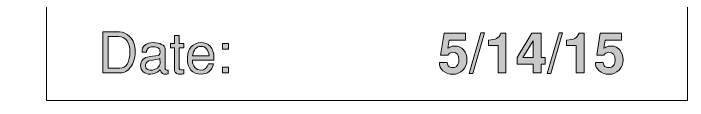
# Model space of a CAD drawing. Header units: inches. Extents: x 0.54 to 9.2, y -3.32 to -0.65.
# Drawn here: x 2.537 to 4.537, y -3.315 to -3.056 of the extents above; entities that cross this region are included whole.
import ezdxf

# ---------------------------------------------------------------- set-up
doc = ezdxf.new("R2010")
doc.units = ezdxf.units.IN
doc.header["$MEASUREMENT"] = 0
doc.layers.add('Layer 1', color=7, linetype='Continuous')

# ---------------------------------------------------------------- blocks, each defined once
blk = doc.blocks.new('block 26')
at = {"layer": 'Layer 1', "true_color": 0xed1f24}
h = blk.add_hatch(color=240, dxfattribs=at)
h.dxf.hatch_style = 2
edge = h.paths.add_edge_path()
edge.add_spline(control_points=[(2.8984, -3.1706), (2.8984, -3.189), (2.8936, -3.2043), (2.8839, -3.2164), (2.8752, -3.2271), (2.8656, -3.2324), (2.8551, -3.2324), (2.8551, -3.2324), (2.8021, -3.2324), (2.8021, -3.2324), (2.8021, -3.2324), (2.8021, -3.1109), (2.8021, -3.1109), (2.8021, -3.1109), (2.8514, -3.1109), (2.8514, -3.1109), (2.8628, -3.1109), (2.873, -3.1154), (2.8819, -3.1242), (2.8929, -3.1352), (2.8984, -3.1507), (2.8984, -3.1706)], knot_values=[0, 0, 0, 0, 1, 1, 1, 2, 2, 2, 3, 3, 3, 4, 4, 4, 5, 5, 5, 6, 6, 6, 7, 7, 7, 7], degree=3, periodic=1)
edge = h.paths.add_edge_path()
edge.add_spline(control_points=[(2.8827, -3.1706), (2.8827, -3.1558), (2.8796, -3.1444), (2.8734, -3.1363), (2.8674, -3.1286), (2.8592, -3.1247), (2.8489, -3.1247), (2.8489, -3.1247), (2.8177, -3.1247), (2.8177, -3.1247), (2.8177, -3.1247), (2.8177, -3.2186), (2.8177, -3.2186), (2.8177, -3.2186), (2.8531, -3.2186), (2.8531, -3.2186), (2.8624, -3.2186), (2.8697, -3.2141), (2.8751, -3.2051), (2.8802, -3.1964), (2.8827, -3.1849), (2.8827, -3.1706)], knot_values=[0, 0, 0, 0, 1, 1, 1, 2, 2, 2, 3, 3, 3, 4, 4, 4, 5, 5, 5, 6, 6, 6, 7, 7, 7, 7], degree=3, periodic=1)
h = blk.add_hatch(color=240, dxfattribs=at)
h.dxf.hatch_style = 2
edge = h.paths.add_edge_path()
edge.add_spline(control_points=[(3.0427, -3.2352), (3.0386, -3.236), (3.0346, -3.2364), (3.0307, -3.2364), (3.0258, -3.2364), (3.0219, -3.235), (3.0189, -3.2322), (3.0162, -3.2298), (3.0149, -3.227), (3.0149, -3.2237), (3.0149, -3.2237), (3.0149, -3.1577), (3.0149, -3.1577), (3.0149, -3.1577), (3.0027, -3.1577), (3.0027, -3.1577), (3.0027, -3.1577), (3.0027, -3.1449), (3.0027, -3.1449), (3.0027, -3.1449), (3.0149, -3.1449), (3.0149, -3.1449), (3.0149, -3.1449), (3.0149, -3.1212), (3.0149, -3.1212), (3.0149, -3.1212), (3.0289, -3.1212), (3.0289, -3.1212), (3.0289, -3.1212), (3.0289, -3.1449), (3.0289, -3.1449), (3.0289, -3.1449), (3.0427, -3.1449), (3.0427, -3.1449), (3.0427, -3.1449), (3.0427, -3.1577), (3.0427, -3.1577), (3.0427, -3.1577), (3.0289, -3.1577), (3.0289, -3.1577), (3.0289, -3.1577), (3.0289, -3.2194), (3.0289, -3.2194), (3.0289, -3.2222), (3.0309, -3.2236), (3.0351, -3.2236), (3.0367, -3.2236), (3.0393, -3.2233), (3.0427, -3.2228), (3.0427, -3.2228), (3.0427, -3.2352), (3.0427, -3.2352)], knot_values=[0, 0, 0, 0, 1, 1, 1, 2, 2, 2, 3, 3, 3, 4, 4, 4, 5, 5, 5, 6, 6, 6, 7, 7, 7, 8, 8, 8, 9, 9, 9, 10, 10, 10, 11, 11, 11, 12, 12, 12, 13, 13, 13, 14, 14, 14, 15, 15, 15, 16, 16, 16, 17, 17, 17, 17], degree=3, periodic=1)
h = blk.add_hatch(color=240, dxfattribs=at)
h.dxf.hatch_style = 2
edge = h.paths.add_edge_path()
edge.add_spline(control_points=[(2.9967, -3.2348), (2.9933, -3.2358), (2.9897, -3.2362), (2.9859, -3.2362), (2.9829, -3.2362), (2.98, -3.2349), (2.9773, -3.2322), (2.9746, -3.2294), (2.9731, -3.2266), (2.9727, -3.2236), (2.9626, -3.232), (2.9528, -3.2362), (2.9434, -3.2362), (2.9346, -3.2362), (2.9276, -3.234), (2.9224, -3.2294), (2.9172, -3.2248), (2.9146, -3.2185), (2.9146, -3.2105), (2.9146, -3.1954), (2.9236, -3.1866), (2.9417, -3.1841), (2.9417, -3.1841), (2.9662, -3.1808), (2.9662, -3.1808), (2.9701, -3.1802), (2.9721, -3.1771), (2.9721, -3.1713), (2.9721, -3.1664), (2.9719, -3.1635), (2.9716, -3.1628), (2.9706, -3.1604), (2.968, -3.1585), (2.9638, -3.1571), (2.9597, -3.1556), (2.9549, -3.1549), (2.9496, -3.1549), (2.9441, -3.1549), (2.9399, -3.1562), (2.9371, -3.1587), (2.9343, -3.1612), (2.9324, -3.1653), (2.9315, -3.1711), (2.9315, -3.1711), (2.9189, -3.1711), (2.9189, -3.1711), (2.9181, -3.1624), (2.9209, -3.1555), (2.9272, -3.1502), (2.9336, -3.145), (2.9418, -3.1424), (2.9519, -3.1424), (2.9617, -3.1424), (2.9699, -3.1441), (2.9767, -3.1476), (2.9835, -3.151), (2.9869, -3.1552), (2.9869, -3.1601), (2.9869, -3.1601), (2.9869, -3.2192), (2.9869, -3.2192), (2.9869, -3.2205), (2.9875, -3.2216), (2.9886, -3.2226), (2.9898, -3.2236), (2.9911, -3.2242), (2.9926, -3.2244), (2.9937, -3.2245), (2.9951, -3.2245), (2.9967, -3.2244), (2.9967, -3.2244), (2.9967, -3.2348), (2.9967, -3.2348)], knot_values=[0, 0, 0, 0, 1, 1, 1, 2, 2, 2, 3, 3, 3, 4, 4, 4, 5, 5, 5, 6, 6, 6, 7, 7, 7, 8, 8, 8, 9, 9, 9, 10, 10, 10, 11, 11, 11, 12, 12, 12, 13, 13, 13, 14, 14, 14, 15, 15, 15, 16, 16, 16, 17, 17, 17, 18, 18, 18, 19, 19, 19, 20, 20, 20, 21, 21, 21, 22, 22, 22, 23, 23, 23, 24, 24, 24, 24], degree=3, periodic=1)
edge = h.paths.add_edge_path()
edge.add_spline(control_points=[(2.9721, -3.2035), (2.9721, -3.2035), (2.9719, -3.1899), (2.9719, -3.1899), (2.9652, -3.1918), (2.9551, -3.1938), (2.9417, -3.1958), (2.9382, -3.1965), (2.9352, -3.1982), (2.9327, -3.201), (2.9302, -3.2038), (2.9289, -3.2069), (2.9289, -3.2103), (2.9289, -3.2144), (2.9304, -3.2177), (2.9333, -3.2204), (2.9363, -3.2231), (2.9401, -3.2244), (2.9447, -3.2244), (2.9522, -3.2244), (2.9586, -3.2223), (2.9641, -3.2181), (2.9695, -3.2138), (2.9722, -3.209), (2.9721, -3.2035)], knot_values=[0, 0, 0, 0, 1, 1, 1, 2, 2, 2, 3, 3, 3, 4, 4, 4, 5, 5, 5, 6, 6, 6, 7, 7, 7, 8, 8, 8, 8], degree=3, periodic=1)
h = blk.add_hatch(color=240, dxfattribs=at)
h.dxf.hatch_style = 2
edge = h.paths.add_edge_path()
edge.add_spline(control_points=[(3.1322, -3.1891), (3.1322, -3.1912), (3.1322, -3.1929), (3.1321, -3.1942), (3.1321, -3.1942), (3.0684, -3.1942), (3.0684, -3.1942), (3.0683, -3.195), (3.0682, -3.1961), (3.0682, -3.1976), (3.0682, -3.2046), (3.0706, -3.2107), (3.0755, -3.2161), (3.0803, -3.2214), (3.086, -3.2241), (3.0927, -3.2241), (3.1042, -3.2241), (3.112, -3.218), (3.1161, -3.2057), (3.1161, -3.2057), (3.1304, -3.2057), (3.1304, -3.2057), (3.1257, -3.226), (3.1137, -3.2361), (3.0942, -3.2361), (3.067, -3.2361), (3.0534, -3.2203), (3.0534, -3.1887), (3.0534, -3.1752), (3.0571, -3.1641), (3.0646, -3.1554), (3.072, -3.1467), (3.0816, -3.1424), (3.0932, -3.1424), (3.1047, -3.1424), (3.1138, -3.146), (3.1206, -3.1531), (3.1282, -3.1612), (3.1321, -3.1732), (3.1322, -3.1891)], knot_values=[0, 0, 0, 0, 1, 1, 1, 2, 2, 2, 3, 3, 3, 4, 4, 4, 5, 5, 5, 6, 6, 6, 7, 7, 7, 8, 8, 8, 9, 9, 9, 10, 10, 10, 11, 11, 11, 12, 12, 12, 13, 13, 13, 13], degree=3, periodic=1)
edge = h.paths.add_edge_path()
edge.add_spline(control_points=[(3.1174, -3.1819), (3.1156, -3.1631), (3.1077, -3.1537), (3.0938, -3.1537), (3.0793, -3.1537), (3.071, -3.1631), (3.0689, -3.1819), (3.0689, -3.1819), (3.1174, -3.1819), (3.1174, -3.1819)], knot_values=[0, 0, 0, 0, 1, 1, 1, 2, 2, 2, 3, 3, 3, 3], degree=3, periodic=1)
h = blk.add_hatch(color=240, dxfattribs=at)
h.dxf.hatch_style = 2
h.paths.add_polyline_path([(3.1749, -3.1623), (3.1576, -3.1623), (3.1576, -3.1449), (3.1749, -3.1449)])
h.paths.add_polyline_path([(3.1749, -3.2324), (3.1576, -3.2324), (3.1576, -3.2151), (3.1749, -3.2151)])
at = {"layer": 'Layer 1', "lineweight": 0}
for points in [[(3.1749, -3.1623), (3.1576, -3.1623), (3.1576, -3.1449), (3.1749, -3.1449), (3.1749, -3.1623)], [(3.1749, -3.2324), (3.1576, -3.2324), (3.1576, -3.2151), (3.1749, -3.2151), (3.1749, -3.2324)]]:
    blk.add_lwpolyline(points, dxfattribs=at)
for points, knots in [([(2.8984, -3.1706), (2.8984, -3.189), (2.8936, -3.2043), (2.8839, -3.2164), (2.8752, -3.2271), (2.8656, -3.2324), (2.8551, -3.2324), (2.8551, -3.2324), (2.8021, -3.2324), (2.8021, -3.2324), (2.8021, -3.2324), (2.8021, -3.1109), (2.8021, -3.1109), (2.8021, -3.1109), (2.8514, -3.1109), (2.8514, -3.1109), (2.8628, -3.1109), (2.873, -3.1154), (2.8819, -3.1242), (2.8929, -3.1352), (2.8984, -3.1507), (2.8984, -3.1706)], [0, 0, 0, 0, 1, 1, 1, 2, 2, 2, 3, 3, 3, 4, 4, 4, 5, 5, 5, 6, 6, 6, 7, 7, 7, 7]), ([(2.8827, -3.1706), (2.8827, -3.1558), (2.8796, -3.1444), (2.8734, -3.1363), (2.8674, -3.1286), (2.8592, -3.1247), (2.8489, -3.1247), (2.8489, -3.1247), (2.8177, -3.1247), (2.8177, -3.1247), (2.8177, -3.1247), (2.8177, -3.2186), (2.8177, -3.2186), (2.8177, -3.2186), (2.8531, -3.2186), (2.8531, -3.2186), (2.8624, -3.2186), (2.8697, -3.2141), (2.8751, -3.2051), (2.8802, -3.1964), (2.8827, -3.1849), (2.8827, -3.1706)], [0, 0, 0, 0, 1, 1, 1, 2, 2, 2, 3, 3, 3, 4, 4, 4, 5, 5, 5, 6, 6, 6, 7, 7, 7, 7]), ([(3.0427, -3.2352), (3.0386, -3.236), (3.0346, -3.2364), (3.0307, -3.2364), (3.0258, -3.2364), (3.0219, -3.235), (3.0189, -3.2322), (3.0162, -3.2298), (3.0149, -3.227), (3.0149, -3.2237), (3.0149, -3.2237), (3.0149, -3.1577), (3.0149, -3.1577), (3.0149, -3.1577), (3.0027, -3.1577), (3.0027, -3.1577), (3.0027, -3.1577), (3.0027, -3.1449), (3.0027, -3.1449), (3.0027, -3.1449), (3.0149, -3.1449), (3.0149, -3.1449), (3.0149, -3.1449), (3.0149, -3.1212), (3.0149, -3.1212), (3.0149, -3.1212), (3.0289, -3.1212), (3.0289, -3.1212), (3.0289, -3.1212), (3.0289, -3.1449), (3.0289, -3.1449), (3.0289, -3.1449), (3.0427, -3.1449), (3.0427, -3.1449), (3.0427, -3.1449), (3.0427, -3.1577), (3.0427, -3.1577), (3.0427, -3.1577), (3.0289, -3.1577), (3.0289, -3.1577), (3.0289, -3.1577), (3.0289, -3.2194), (3.0289, -3.2194), (3.0289, -3.2222), (3.0309, -3.2236), (3.0351, -3.2236), (3.0367, -3.2236), (3.0393, -3.2233), (3.0427, -3.2228), (3.0427, -3.2228), (3.0427, -3.2352), (3.0427, -3.2352)], [0, 0, 0, 0, 1, 1, 1, 2, 2, 2, 3, 3, 3, 4, 4, 4, 5, 5, 5, 6, 6, 6, 7, 7, 7, 8, 8, 8, 9, 9, 9, 10, 10, 10, 11, 11, 11, 12, 12, 12, 13, 13, 13, 14, 14, 14, 15, 15, 15, 16, 16, 16, 17, 17, 17, 17]), ([(2.9967, -3.2348), (2.9933, -3.2358), (2.9897, -3.2362), (2.9859, -3.2362), (2.9829, -3.2362), (2.98, -3.2349), (2.9773, -3.2322), (2.9746, -3.2294), (2.9731, -3.2266), (2.9727, -3.2236), (2.9626, -3.232), (2.9528, -3.2362), (2.9434, -3.2362), (2.9346, -3.2362), (2.9276, -3.234), (2.9224, -3.2294), (2.9172, -3.2248), (2.9146, -3.2185), (2.9146, -3.2105), (2.9146, -3.1954), (2.9236, -3.1866), (2.9417, -3.1841), (2.9417, -3.1841), (2.9662, -3.1808), (2.9662, -3.1808), (2.9701, -3.1802), (2.9721, -3.1771), (2.9721, -3.1713), (2.9721, -3.1664), (2.9719, -3.1635), (2.9716, -3.1628), (2.9706, -3.1604), (2.968, -3.1585), (2.9638, -3.1571), (2.9597, -3.1556), (2.9549, -3.1549), (2.9496, -3.1549), (2.9441, -3.1549), (2.9399, -3.1562), (2.9371, -3.1587), (2.9343, -3.1612), (2.9324, -3.1653), (2.9315, -3.1711), (2.9315, -3.1711), (2.9189, -3.1711), (2.9189, -3.1711), (2.9181, -3.1624), (2.9209, -3.1555), (2.9272, -3.1502), (2.9336, -3.145), (2.9418, -3.1424), (2.9519, -3.1424), (2.9617, -3.1424), (2.9699, -3.1441), (2.9767, -3.1476), (2.9835, -3.151), (2.9869, -3.1552), (2.9869, -3.1601), (2.9869, -3.1601), (2.9869, -3.2192), (2.9869, -3.2192), (2.9869, -3.2205), (2.9875, -3.2216), (2.9886, -3.2226), (2.9898, -3.2236), (2.9911, -3.2242), (2.9926, -3.2244), (2.9937, -3.2245), (2.9951, -3.2245), (2.9967, -3.2244), (2.9967, -3.2244), (2.9967, -3.2348), (2.9967, -3.2348)], [0, 0, 0, 0, 1, 1, 1, 2, 2, 2, 3, 3, 3, 4, 4, 4, 5, 5, 5, 6, 6, 6, 7, 7, 7, 8, 8, 8, 9, 9, 9, 10, 10, 10, 11, 11, 11, 12, 12, 12, 13, 13, 13, 14, 14, 14, 15, 15, 15, 16, 16, 16, 17, 17, 17, 18, 18, 18, 19, 19, 19, 20, 20, 20, 21, 21, 21, 22, 22, 22, 23, 23, 23, 24, 24, 24, 24]), ([(3.1322, -3.1891), (3.1322, -3.1912), (3.1322, -3.1929), (3.1321, -3.1942), (3.1321, -3.1942), (3.0684, -3.1942), (3.0684, -3.1942), (3.0683, -3.195), (3.0682, -3.1961), (3.0682, -3.1976), (3.0682, -3.2046), (3.0706, -3.2107), (3.0755, -3.2161), (3.0803, -3.2214), (3.086, -3.2241), (3.0927, -3.2241), (3.1042, -3.2241), (3.112, -3.218), (3.1161, -3.2057), (3.1161, -3.2057), (3.1304, -3.2057), (3.1304, -3.2057), (3.1257, -3.226), (3.1137, -3.2361), (3.0942, -3.2361), (3.067, -3.2361), (3.0534, -3.2203), (3.0534, -3.1887), (3.0534, -3.1752), (3.0571, -3.1641), (3.0646, -3.1554), (3.072, -3.1467), (3.0816, -3.1424), (3.0932, -3.1424), (3.1047, -3.1424), (3.1138, -3.146), (3.1206, -3.1531), (3.1282, -3.1612), (3.1321, -3.1732), (3.1322, -3.1891)], [0, 0, 0, 0, 1, 1, 1, 2, 2, 2, 3, 3, 3, 4, 4, 4, 5, 5, 5, 6, 6, 6, 7, 7, 7, 8, 8, 8, 9, 9, 9, 10, 10, 10, 11, 11, 11, 12, 12, 12, 13, 13, 13, 13]), ([(3.1174, -3.1819), (3.1156, -3.1631), (3.1077, -3.1537), (3.0938, -3.1537), (3.0793, -3.1537), (3.071, -3.1631), (3.0689, -3.1819), (3.0689, -3.1819), (3.1174, -3.1819), (3.1174, -3.1819)], [0, 0, 0, 0, 1, 1, 1, 2, 2, 2, 3, 3, 3, 3]), ([(2.9721, -3.2035), (2.9721, -3.2035), (2.9719, -3.1899), (2.9719, -3.1899), (2.9652, -3.1918), (2.9551, -3.1938), (2.9417, -3.1958), (2.9382, -3.1965), (2.9352, -3.1982), (2.9327, -3.201), (2.9302, -3.2038), (2.9289, -3.2069), (2.9289, -3.2103), (2.9289, -3.2144), (2.9304, -3.2177), (2.9333, -3.2204), (2.9363, -3.2231), (2.9401, -3.2244), (2.9447, -3.2244), (2.9522, -3.2244), (2.9586, -3.2223), (2.9641, -3.2181), (2.9695, -3.2138), (2.9722, -3.209), (2.9721, -3.2035)], [0, 0, 0, 0, 1, 1, 1, 2, 2, 2, 3, 3, 3, 4, 4, 4, 5, 5, 5, 6, 6, 6, 7, 7, 7, 8, 8, 8, 8])]:
    blk.add_open_spline(points, degree=3, knots=knots, dxfattribs=at)
blk = doc.blocks.new('block 27')
at = {"layer": 'Layer 1', "true_color": 0xed1f24}
h = blk.add_hatch(color=240, dxfattribs=at)
h.dxf.hatch_style = 2
edge = h.paths.add_edge_path()
edge.add_spline(control_points=[(3.8828, -3.1934), (3.8828, -3.2059), (3.8788, -3.2162), (3.8707, -3.2243), (3.8627, -3.2325), (3.8525, -3.2366), (3.8403, -3.2366), (3.8292, -3.2366), (3.8196, -3.2331), (3.8116, -3.2263), (3.8036, -3.2194), (3.8001, -3.2112), (3.8011, -3.2019), (3.8011, -3.2019), (3.8239, -3.2019), (3.8239, -3.2019), (3.8247, -3.2074), (3.8262, -3.2112), (3.8286, -3.2134), (3.831, -3.2156), (3.8349, -3.2167), (3.8401, -3.2167), (3.8461, -3.2167), (3.8508, -3.2148), (3.854, -3.2109), (3.8573, -3.207), (3.859, -3.2016), (3.859, -3.1947), (3.859, -3.1791), (3.8529, -3.1713), (3.8408, -3.1713), (3.834, -3.1713), (3.829, -3.1742), (3.8259, -3.1801), (3.8259, -3.1801), (3.8045, -3.1801), (3.8045, -3.1801), (3.8045, -3.1801), (3.8151, -3.1143), (3.8151, -3.1143), (3.8151, -3.1143), (3.878, -3.1143), (3.878, -3.1143), (3.878, -3.1143), (3.878, -3.1351), (3.878, -3.1351), (3.878, -3.1351), (3.8297, -3.1351), (3.8297, -3.1351), (3.8297, -3.1351), (3.8256, -3.1594), (3.8256, -3.1594), (3.8299, -3.1568), (3.8335, -3.155), (3.8365, -3.1541), (3.8394, -3.1532), (3.8433, -3.1528), (3.848, -3.1528), (3.858, -3.1528), (3.8663, -3.1566), (3.8729, -3.1644), (3.8795, -3.1722), (3.8828, -3.1819), (3.8828, -3.1934)], knot_values=[0, 0, 0, 0, 1, 1, 1, 2, 2, 2, 3, 3, 3, 4, 4, 4, 5, 5, 5, 6, 6, 6, 7, 7, 7, 8, 8, 8, 9, 9, 9, 10, 10, 10, 11, 11, 11, 12, 12, 12, 13, 13, 13, 14, 14, 14, 15, 15, 15, 16, 16, 16, 17, 17, 17, 18, 18, 18, 19, 19, 19, 20, 20, 20, 21, 21, 21, 21], degree=3, periodic=1)
h = blk.add_hatch(color=240, dxfattribs=at)
h.dxf.hatch_style = 2
h.paths.add_polyline_path([(3.9348, -3.1132), (3.8998, -3.2347), (3.8892, -3.2347), (3.9242, -3.1132)])
h = blk.add_hatch(color=240, dxfattribs=at)
h.dxf.hatch_style = 2
edge = h.paths.add_edge_path()
edge.add_spline(control_points=[(3.9985, -3.2324), (3.9985, -3.2324), (3.9751, -3.2324), (3.9751, -3.2324), (3.9751, -3.2324), (3.9751, -3.1508), (3.9751, -3.1508), (3.9751, -3.1508), (3.9468, -3.1508), (3.9468, -3.1508), (3.9468, -3.1508), (3.9468, -3.1356), (3.9468, -3.1356), (3.958, -3.1345), (3.966, -3.1327), (3.9708, -3.1302), (3.9764, -3.1273), (3.9806, -3.1219), (3.9836, -3.1143), (3.9836, -3.1143), (3.9985, -3.1143), (3.9985, -3.1143), (3.9985, -3.1143), (3.9985, -3.2324), (3.9985, -3.2324)], knot_values=[0, 0, 0, 0, 1, 1, 1, 2, 2, 2, 3, 3, 3, 4, 4, 4, 5, 5, 5, 6, 6, 6, 7, 7, 7, 8, 8, 8, 8], degree=3, periodic=1)
h = blk.add_hatch(color=240, dxfattribs=at)
h.dxf.hatch_style = 2
h.paths.add_polyline_path([(4.1151, -3.2064), (4.1028, -3.2064), (4.1028, -3.2324), (4.0795, -3.2324), (4.0795, -3.2064), (4.0321, -3.2064), (4.0321, -3.1866), (4.0756, -3.1143), (4.1028, -3.1143), (4.1028, -3.1871), (4.1151, -3.1871)])
h.paths.add_polyline_path([(4.0795, -3.1871), (4.0795, -3.1376), (4.0488, -3.1871)])
h = blk.add_hatch(color=240, dxfattribs=at)
h.dxf.hatch_style = 2
h.paths.add_polyline_path([(4.1665, -3.1132), (4.1315, -3.2347), (4.1209, -3.2347), (4.1559, -3.1132)])
h = blk.add_hatch(color=240, dxfattribs=at)
h.dxf.hatch_style = 2
edge = h.paths.add_edge_path()
edge.add_spline(control_points=[(4.2301, -3.2324), (4.2301, -3.2324), (4.2068, -3.2324), (4.2068, -3.2324), (4.2068, -3.2324), (4.2068, -3.1508), (4.2068, -3.1508), (4.2068, -3.1508), (4.1785, -3.1508), (4.1785, -3.1508), (4.1785, -3.1508), (4.1785, -3.1356), (4.1785, -3.1356), (4.1897, -3.1345), (4.1977, -3.1327), (4.2025, -3.1302), (4.208, -3.1273), (4.2123, -3.1219), (4.2153, -3.1143), (4.2153, -3.1143), (4.2301, -3.1143), (4.2301, -3.1143), (4.2301, -3.1143), (4.2301, -3.2324), (4.2301, -3.2324)], knot_values=[0, 0, 0, 0, 1, 1, 1, 2, 2, 2, 3, 3, 3, 4, 4, 4, 5, 5, 5, 6, 6, 6, 7, 7, 7, 8, 8, 8, 8], degree=3, periodic=1)
h = blk.add_hatch(color=240, dxfattribs=at)
h.dxf.hatch_style = 2
edge = h.paths.add_edge_path()
edge.add_spline(control_points=[(4.3461, -3.1934), (4.3461, -3.2059), (4.3421, -3.2162), (4.3341, -3.2243), (4.326, -3.2325), (4.3159, -3.2366), (4.3036, -3.2366), (4.2925, -3.2366), (4.283, -3.2331), (4.275, -3.2263), (4.267, -3.2194), (4.2635, -3.2112), (4.2645, -3.2019), (4.2645, -3.2019), (4.2872, -3.2019), (4.2872, -3.2019), (4.288, -3.2074), (4.2896, -3.2112), (4.292, -3.2134), (4.2944, -3.2156), (4.2982, -3.2167), (4.3034, -3.2167), (4.3094, -3.2167), (4.3141, -3.2148), (4.3174, -3.2109), (4.3207, -3.207), (4.3223, -3.2016), (4.3223, -3.1947), (4.3223, -3.1791), (4.3162, -3.1713), (4.3041, -3.1713), (4.2973, -3.1713), (4.2923, -3.1742), (4.2892, -3.1801), (4.2892, -3.1801), (4.2678, -3.1801), (4.2678, -3.1801), (4.2678, -3.1801), (4.2785, -3.1143), (4.2785, -3.1143), (4.2785, -3.1143), (4.3413, -3.1143), (4.3413, -3.1143), (4.3413, -3.1143), (4.3413, -3.1351), (4.3413, -3.1351), (4.3413, -3.1351), (4.293, -3.1351), (4.293, -3.1351), (4.293, -3.1351), (4.2889, -3.1594), (4.2889, -3.1594), (4.2932, -3.1568), (4.2968, -3.155), (4.2998, -3.1541), (4.3027, -3.1532), (4.3066, -3.1528), (4.3114, -3.1528), (4.3213, -3.1528), (4.3296, -3.1566), (4.3362, -3.1644), (4.3428, -3.1722), (4.3461, -3.1819), (4.3461, -3.1934)], knot_values=[0, 0, 0, 0, 1, 1, 1, 2, 2, 2, 3, 3, 3, 4, 4, 4, 5, 5, 5, 6, 6, 6, 7, 7, 7, 8, 8, 8, 9, 9, 9, 10, 10, 10, 11, 11, 11, 12, 12, 12, 13, 13, 13, 14, 14, 14, 15, 15, 15, 16, 16, 16, 17, 17, 17, 18, 18, 18, 19, 19, 19, 20, 20, 20, 21, 21, 21, 21], degree=3, periodic=1)
at = {"layer": 'Layer 1', "lineweight": 0}
for points in [[(3.9348, -3.1132), (3.8998, -3.2347), (3.8892, -3.2347), (3.9242, -3.1132), (3.9348, -3.1132)], [(4.1151, -3.2064), (4.1028, -3.2064), (4.1028, -3.2324), (4.0795, -3.2324), (4.0795, -3.2064), (4.0321, -3.2064), (4.0321, -3.1866), (4.0756, -3.1143), (4.1028, -3.1143), (4.1028, -3.1871), (4.1151, -3.1871), (4.1151, -3.2064)], [(4.1665, -3.1132), (4.1315, -3.2347), (4.1209, -3.2347), (4.1559, -3.1132), (4.1665, -3.1132)], [(4.0795, -3.1871), (4.0795, -3.1376), (4.0488, -3.1871), (4.0795, -3.1871)]]:
    blk.add_lwpolyline(points, dxfattribs=at)
for points, knots in [([(3.8828, -3.1934), (3.8828, -3.2059), (3.8788, -3.2162), (3.8707, -3.2243), (3.8627, -3.2325), (3.8525, -3.2366), (3.8403, -3.2366), (3.8292, -3.2366), (3.8196, -3.2331), (3.8116, -3.2263), (3.8036, -3.2194), (3.8001, -3.2112), (3.8011, -3.2019), (3.8011, -3.2019), (3.8239, -3.2019), (3.8239, -3.2019), (3.8247, -3.2074), (3.8262, -3.2112), (3.8286, -3.2134), (3.831, -3.2156), (3.8349, -3.2167), (3.8401, -3.2167), (3.8461, -3.2167), (3.8508, -3.2148), (3.854, -3.2109), (3.8573, -3.207), (3.859, -3.2016), (3.859, -3.1947), (3.859, -3.1791), (3.8529, -3.1713), (3.8408, -3.1713), (3.834, -3.1713), (3.829, -3.1742), (3.8259, -3.1801), (3.8259, -3.1801), (3.8045, -3.1801), (3.8045, -3.1801), (3.8045, -3.1801), (3.8151, -3.1143), (3.8151, -3.1143), (3.8151, -3.1143), (3.878, -3.1143), (3.878, -3.1143), (3.878, -3.1143), (3.878, -3.1351), (3.878, -3.1351), (3.878, -3.1351), (3.8297, -3.1351), (3.8297, -3.1351), (3.8297, -3.1351), (3.8256, -3.1594), (3.8256, -3.1594), (3.8299, -3.1568), (3.8335, -3.155), (3.8365, -3.1541), (3.8394, -3.1532), (3.8433, -3.1528), (3.848, -3.1528), (3.858, -3.1528), (3.8663, -3.1566), (3.8729, -3.1644), (3.8795, -3.1722), (3.8828, -3.1819), (3.8828, -3.1934)], [0, 0, 0, 0, 1, 1, 1, 2, 2, 2, 3, 3, 3, 4, 4, 4, 5, 5, 5, 6, 6, 6, 7, 7, 7, 8, 8, 8, 9, 9, 9, 10, 10, 10, 11, 11, 11, 12, 12, 12, 13, 13, 13, 14, 14, 14, 15, 15, 15, 16, 16, 16, 17, 17, 17, 18, 18, 18, 19, 19, 19, 20, 20, 20, 21, 21, 21, 21]), ([(3.9985, -3.2324), (3.9985, -3.2324), (3.9751, -3.2324), (3.9751, -3.2324), (3.9751, -3.2324), (3.9751, -3.1508), (3.9751, -3.1508), (3.9751, -3.1508), (3.9468, -3.1508), (3.9468, -3.1508), (3.9468, -3.1508), (3.9468, -3.1356), (3.9468, -3.1356), (3.958, -3.1345), (3.966, -3.1327), (3.9708, -3.1302), (3.9764, -3.1273), (3.9806, -3.1219), (3.9836, -3.1143), (3.9836, -3.1143), (3.9985, -3.1143), (3.9985, -3.1143), (3.9985, -3.1143), (3.9985, -3.2324), (3.9985, -3.2324)], [0, 0, 0, 0, 1, 1, 1, 2, 2, 2, 3, 3, 3, 4, 4, 4, 5, 5, 5, 6, 6, 6, 7, 7, 7, 8, 8, 8, 8]), ([(4.2301, -3.2324), (4.2301, -3.2324), (4.2068, -3.2324), (4.2068, -3.2324), (4.2068, -3.2324), (4.2068, -3.1508), (4.2068, -3.1508), (4.2068, -3.1508), (4.1785, -3.1508), (4.1785, -3.1508), (4.1785, -3.1508), (4.1785, -3.1356), (4.1785, -3.1356), (4.1897, -3.1345), (4.1977, -3.1327), (4.2025, -3.1302), (4.208, -3.1273), (4.2123, -3.1219), (4.2153, -3.1143), (4.2153, -3.1143), (4.2301, -3.1143), (4.2301, -3.1143), (4.2301, -3.1143), (4.2301, -3.2324), (4.2301, -3.2324)], [0, 0, 0, 0, 1, 1, 1, 2, 2, 2, 3, 3, 3, 4, 4, 4, 5, 5, 5, 6, 6, 6, 7, 7, 7, 8, 8, 8, 8]), ([(4.3461, -3.1934), (4.3461, -3.2059), (4.3421, -3.2162), (4.3341, -3.2243), (4.326, -3.2325), (4.3159, -3.2366), (4.3036, -3.2366), (4.2925, -3.2366), (4.283, -3.2331), (4.275, -3.2263), (4.267, -3.2194), (4.2635, -3.2112), (4.2645, -3.2019), (4.2645, -3.2019), (4.2872, -3.2019), (4.2872, -3.2019), (4.288, -3.2074), (4.2896, -3.2112), (4.292, -3.2134), (4.2944, -3.2156), (4.2982, -3.2167), (4.3034, -3.2167), (4.3094, -3.2167), (4.3141, -3.2148), (4.3174, -3.2109), (4.3207, -3.207), (4.3223, -3.2016), (4.3223, -3.1947), (4.3223, -3.1791), (4.3162, -3.1713), (4.3041, -3.1713), (4.2973, -3.1713), (4.2923, -3.1742), (4.2892, -3.1801), (4.2892, -3.1801), (4.2678, -3.1801), (4.2678, -3.1801), (4.2678, -3.1801), (4.2785, -3.1143), (4.2785, -3.1143), (4.2785, -3.1143), (4.3413, -3.1143), (4.3413, -3.1143), (4.3413, -3.1143), (4.3413, -3.1351), (4.3413, -3.1351), (4.3413, -3.1351), (4.293, -3.1351), (4.293, -3.1351), (4.293, -3.1351), (4.2889, -3.1594), (4.2889, -3.1594), (4.2932, -3.1568), (4.2968, -3.155), (4.2998, -3.1541), (4.3027, -3.1532), (4.3066, -3.1528), (4.3114, -3.1528), (4.3213, -3.1528), (4.3296, -3.1566), (4.3362, -3.1644), (4.3428, -3.1722), (4.3461, -3.1819), (4.3461, -3.1934)], [0, 0, 0, 0, 1, 1, 1, 2, 2, 2, 3, 3, 3, 4, 4, 4, 5, 5, 5, 6, 6, 6, 7, 7, 7, 8, 8, 8, 9, 9, 9, 10, 10, 10, 11, 11, 11, 12, 12, 12, 13, 13, 13, 14, 14, 14, 15, 15, 15, 16, 16, 16, 17, 17, 17, 18, 18, 18, 19, 19, 19, 20, 20, 20, 21, 21, 21, 21])]:
    blk.add_open_spline(points, degree=3, knots=knots, dxfattribs=at)
blk = doc.blocks.new('block 25')
at = {"layer": 'Layer 1'}
for name in ['block 26', 'block 27']:
    blk.add_blockref(name, (0, 0), dxfattribs=at)

msp = doc.modelspace()

# ---------------------------------------------------------------- linework, layer by layer
at = {"layer": 'Layer 1', "color": 7, "lineweight": 5, "true_color": 0xffffff}
msp.add_lwpolyline([(4.5372, -3.3146), (4.5372, -2.0017), (2.6348, -2.0017), (2.6348, -2.363), (2.438, -2.363), (2.438, -2.0017), (0.5372, -2.0017), (0.5372, -3.3146), (2.438, -3.3146), (2.438, -2.9534), (2.6348, -2.9534), (2.6348, -3.3146), (4.5372, -3.3146)], dxfattribs=at)

# ---------------------------------------------------------------- block references
at = {"layer": 'Layer 1'}
msp.add_blockref('block 25', (0, 0), dxfattribs=at)

doc.saveas('drawing.dxf')
